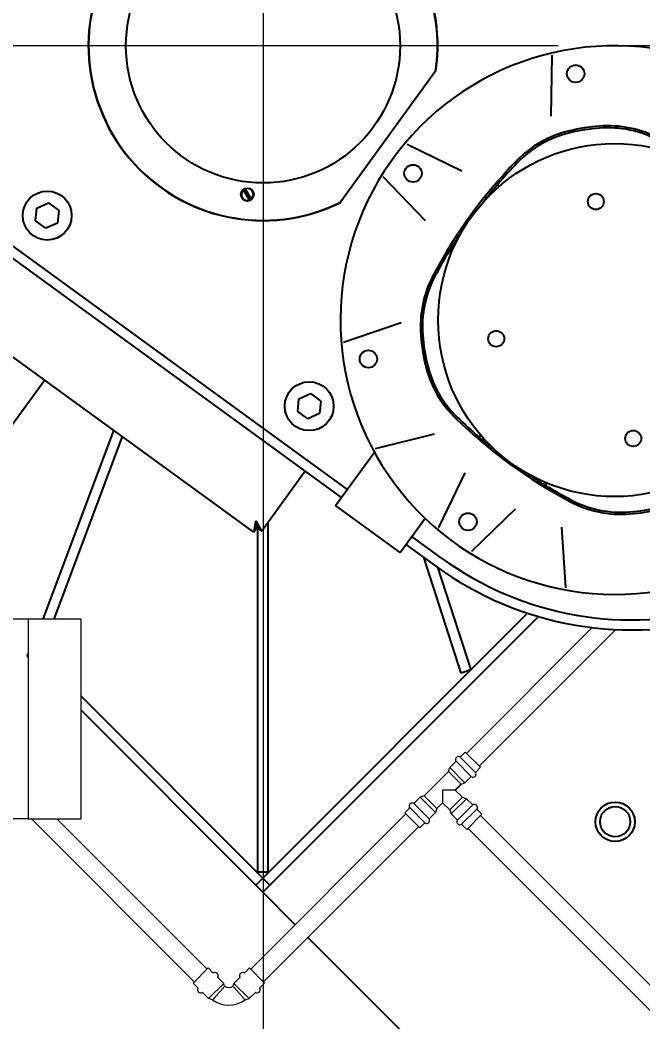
# Model space of a CAD drawing. Header units: millimetres. Extents: x 0 to 118900, y 0 to 84100.
# Drawn here: x 54944 to 55569, y 17801 to 18805 of the extents above; entities that cross this region are included whole.
import ezdxf

# ---------------------------------------------------------------- set-up
doc = ezdxf.new("R2010")
doc.units = ezdxf.units.MM
doc.header["$LTSCALE"] = 100
doc.linetypes.add('CHAIN', pattern=[0.3543, 0.2362, -0.0295, 0.0591, -0.0295])
for name, color, linetype, lineweight, true_color in [('4003-AREA-04.1_F-Foundation', 7, 'Continuous', 25, 0xadadad), ('P_Cable Ducts (CD)', 30, 'Continuous', 18, 0xff7f00), ('P_Technical Water (TW)', 140, 'Continuous', 18, 0x00bfff)]:
    doc.layers.add(name, color=color, linetype=linetype, lineweight=lineweight, true_color=true_color)
for name, color, linetype, lineweight in [('4003-AREA-04.1_T-Tank', 7, 'Continuous', 25), ('Center Mark', 7, 'Continuous', 18), ('Dimension', 7, 'Continuous', 18), ('Visible', 7, 'Continuous', 25)]:
    doc.layers.add(name, color=color, linetype=linetype, lineweight=lineweight)
doc.styles.add('Title', font='arial.ttf')
doc.dimstyles.new('Default - Method 2b', dxfattribs={"dimscale": 100, "dimtxt": 3, "dimasz": 2.5, "dimexe": 3, "dimexo": 0.5, "dimgap": 0.7, "dimtad": 0, "dimtoh": 1, "dimdec": 1, "dimrnd": 1e-08, "dimtxsty": 'Title', "dimcen": 0.09, "dimdle": 10, "dimclrd": 256, "dimclre": 256, "dimclrt": 7, "dimadec": 0, "dimazin": 2, "dimtfac": 0.833333, "dimtdec": 1, "dimtmove": 0, "dimatfit": 3, "dimfxl": 1, "dimtolj": 1, "dimlwd": -1, "dimlwe": -1, "dimarcsym": 0})

# ---------------------------------------------------------------- blocks, each defined once
blk = doc.blocks.new('*D26')
at = {"layer": 'Defpoints', "color": 0, "transparency": 16777216}
for p in [(24937.9, 18779.6), (55187.9, 18779.6), (55187.9, 4279.6)]:
    blk.add_point(p, dxfattribs=at)
at = {"layer": 'Dimension', "transparency": 16777216}
for p, q in [((24937.9, 18729.6), (24937.9, 3979.6)), ((55187.9, 18729.6), (55187.9, 3979.6)), ((25187.9, 4279.6), (54937.9, 4279.6))]:
    blk.add_line(p, q, dxfattribs=at)
for points in [[(25187.9, 4321.3), (25187.9, 4237.9), (24937.9, 4279.6)], [(54937.9, 4321.3), (54937.9, 4237.9), (55187.9, 4279.6)]]:
    blk.add_solid(points, dxfattribs=at)
at = {"layer": 'Dimension', "color": 7, "transparency": 16777216, "insert": (39499, 4349.6), "char_height": 300, "attachment_point": 7, "style": 'Title'}
blk.add_mtext('\\A1;30250', dxfattribs=at)

msp = doc.modelspace()

# ---------------------------------------------------------------- linework, layer by layer
at = {"layer": '4003-AREA-04.1_F-Foundation'}
msp.add_circle((55187.91, 18779.59), 12250, dxfattribs=at)
at = {"layer": '4003-AREA-04.1_T-Tank'}
msp.add_circle((55187.91, 18779.59), 11950, dxfattribs=at)
at = {"layer": 'Center Mark', "linetype": 'CHAIN', "ltscale": 23.990969}
for p, q in [((55187.91, 31825.59), (55187.91, 5733.59)), ((68233.91, 18779.59), (42141.91, 18779.59))]:
    msp.add_line(p, q, dxfattribs=at)
at = {"layer": 'P_Cable Ducts (CD)'}
for p, q in [((54952.37, 18204.59), (52794.41, 18204.59)), ((54952.37, 18204.59), (54952.37, 18004.59)), ((55005.37, 18204.59), (54952.37, 18204.59)), ((55005.37, 18004.59), (55005.37, 18204.59)), ((54952.37, 18004.59), (52794.41, 18004.59)), ((54952.37, 18004.59), (55005.37, 18004.59))]:
    msp.add_line(p, q, dxfattribs=at)
at = {"layer": 'P_Technical Water (TW)'}
for p, q in [((55392.13, 18070.2), (55518.29, 18196.29)), ((55404.85, 18057.47), (55541.77, 18194.31)), ((55386.15, 18066.7), (55390.89, 18071.44)), ((55406.09, 18056.23), (55390.89, 18071.44)), ((55375.33, 18055.89), (55381.34, 18061.9)), ((55397.24, 18046.69), (55381.34, 18062.61)), ((55401.35, 18050.79), (55385.44, 18066.71)), ((55349.47, 18027.58), (55373.95, 18052.04)), ((55349.47, 18027.58), (55373.95, 18052.04)), ((55373.95, 18052.04), (55375.33, 18055.89)), ((55386.67, 18039.3), (55373.95, 18052.04)), ((55390.52, 18040.68), (55375.33, 18055.89)), ((55401.35, 18051.5), (55406.09, 18056.23)), ((55390.52, 18040.68), (55396.54, 18046.69)), ((55368.07, 18033.44), (55368.07, 18020.71)), ((55380.8, 18033.44), (55368.07, 18033.44)), ((55380.8, 18033.44), (55368.07, 18033.44)), ((55368.07, 18033.44), (55368.07, 18020.71)), ((55380.8, 18033.44), (55386.67, 18039.3)), ((55380.8, 18033.44), (55388.08, 18026.15)), ((55388.08, 18026.15), (55380.8, 18033.44)), ((55386.67, 18039.3), (55390.52, 18040.68)), ((55339.61, 18020.19), (55345.62, 18026.2)), ((55349.47, 18027.58), (55345.62, 18026.2)), ((55360.82, 18010.99), (55345.62, 18026.2)), ((55362.2, 18014.85), (55349.47, 18027.58)), ((55375.35, 18013.43), (55388.08, 18026.15)), ((55376.73, 18009.57), (55391.93, 18024.77)), ((55388.08, 18026.15), (55391.93, 18024.77)), ((55391.93, 18024.77), (55397.94, 18018.76)), ((55330.06, 18010.65), (55334.8, 18015.39)), ((55350.7, 18000.18), (55334.8, 18016.09)), ((55354.8, 18004.28), (55338.9, 18020.19)), ((55354.8, 18004.98), (55360.82, 18010.99)), ((55362.2, 18014.85), (55360.82, 18010.99)), ((55362.2, 18014.85), (55368.07, 18020.71)), ((55362.2, 18014.85), (55368.07, 18020.71)), ((55368.07, 18020.71), (55375.35, 18013.43)), ((55375.35, 18013.43), (55368.07, 18020.71)), ((55375.35, 18013.43), (55376.73, 18009.57)), ((55382.73, 18002.85), (55398.65, 18018.76)), ((55386.83, 17998.75), (55402.75, 18014.66)), ((55402.75, 18013.95), (55407.48, 18009.21)), ((54955.57, 18004.59), (55118.99, 17841.07)), ((54981.02, 18004.59), (55131.72, 17853.79)), ((55175.56, 17853.78), (55331.29, 18009.41)), ((55345.25, 17995.44), (55330.06, 18010.65)), ((55376.73, 18009.57), (55382.73, 18003.56)), ((55392.28, 17994.01), (55407.48, 18009.21)), ((55888.24, 17525.66), (55406.25, 18007.97)), ((55188.28, 17841.05), (55344.02, 17996.68)), ((55345.25, 17995.44), (55349.99, 18000.18)), ((55387.54, 17998.75), (55392.28, 17994.01)), ((55875.51, 17512.94), (55393.51, 17995.25)), ((55117.75, 17839.83), (55132.96, 17855.03)), ((55132.96, 17855.03), (55137.69, 17850.29)), ((55169.58, 17850.28), (55174.32, 17855.02)), ((55189.52, 17839.81), (55174.32, 17855.02)), ((55142.5, 17845.48), (55148.51, 17839.47)), ((55158.76, 17839.47), (55164.77, 17845.48)), ((55117.75, 17839.83), (55122.49, 17835.09)), ((55127.29, 17830.28), (55133.3, 17824.27)), ((55133.3, 17824.27), (55148.51, 17839.47)), ((55149.33, 17836.69), (55148.51, 17839.47)), ((55157.93, 17836.69), (55158.76, 17839.47)), ((55173.96, 17824.26), (55158.76, 17839.47)), ((55173.96, 17824.26), (55179.97, 17830.27)), ((55184.78, 17835.07), (55189.52, 17839.81)), ((55137.33, 17823.07), (55133.3, 17824.27)), ((55169.92, 17823.06), (55173.96, 17824.26))]:
    msp.add_line(p, q, dxfattribs=at)
for centre, radius, start, end in [((55384.17, 18063.88), 3.1, 65.79659, 204.16574), ((55380.99, 18062.25), 0.5, 314.98117, 44.98117), ((55385.8, 18067.06), 0.5, 224.98117, 314.98117), ((55401.7, 18051.14), 0.5, 134.98117, 224.98117), ((55396.89, 18046.34), 0.5, 44.98117, 134.98117), ((55398.52, 18049.52), 3.1, 245.79659, 24.16574), ((55337.63, 18017.36), 3.1, 65.79659, 204.16574), ((55334.44, 18015.74), 0.5, 314.98117, 44.98117), ((55339.25, 18020.55), 0.5, 224.98117, 314.98117), ((55398.3, 18019.11), 0.5, 224.98117, 314.98117), ((55399.92, 18015.93), 3.1, 335.79659, 114.16574), ((55403.1, 18014.3), 0.5, 134.98117, 224.98117), ((55351.97, 18003.01), 3.1, 245.79659, 24.16574), ((55355.16, 18004.63), 0.5, 134.98117, 224.98117), ((55385.56, 18001.58), 3.1, 155.79659, 294.16574), ((55382.38, 18003.21), 0.5, 314.98117, 44.98117), ((55350.35, 17999.82), 0.5, 44.98117, 134.98117), ((55387.19, 17998.4), 0.5, 44.98117, 134.98117), ((55137.87, 17850.47), 0.25, 224.98117, 297.63482), ((55139.52, 17847.31), 3.31, 332.32751, 117.63482), ((55167.75, 17847.3), 3.31, 62.32751, 207.63482), ((55169.41, 17850.46), 0.25, 242.32751, 314.98117), ((55142.68, 17845.66), 0.25, 152.32751, 224.98117), ((55164.6, 17845.65), 0.25, 314.98117, 27.63482), ((55125.46, 17833.26), 3.31, 152.32751, 297.63482), ((55122.31, 17834.92), 0.25, 332.32751, 44.98117), ((55127.12, 17830.11), 0.25, 44.98117, 117.63482), ((55153.64, 17844.59), 9, 241.43694, 298.52539), ((55153.64, 17844.59), 9, 241.43694, 298.52539), ((55180.15, 17830.09), 0.25, 62.32751, 134.98117), ((55181.8, 17833.25), 3.31, 242.32751, 27.63482), ((55184.96, 17834.9), 0.25, 134.98117, 207.63482), ((55153.64, 17844.59), 27, 232.85759, 307.10474), ((55153.64, 17844.59), 27, 232.85759, 307.10474)]:
    msp.add_arc(centre, radius, start, end, dxfattribs=at)
for points, knots in [([(55149.33, 17836.69), (55149.33, 17836.69), (55149.31, 17836.66), (55149.15, 17836.47), (55148.95, 17836.23), (55148.29, 17835.44), (55147.79, 17834.85), (55146.61, 17833.47), (55145.95, 17832.71), (55144.54, 17831.1), (55143.8, 17830.26), (55142.31, 17828.59), (55141.58, 17827.77), (55140.2, 17826.24), (55139.57, 17825.54), (55138.5, 17824.36), (55138.08, 17823.89), (55137.49, 17823.24), (55137.33, 17823.07), (55137.33, 17823.07)], [-2.8464182, -2.8464182, -2.8464182, -2.8464182, -2.6986075, -2.6986075, -2.4076982, -2.4076982, -2.048021, -2.048021, -1.7075808, -1.7075808, -1.3724739, -1.3724739, -1.0355417, -1.0355417, -0.6944712, -0.6944712, -0.3492052, -0.3492052, 0, 0, 0, 0]), ([(55169.92, 17823.06), (55169.92, 17823.06), (55169.81, 17823.18), (55169.38, 17823.66), (55169.07, 17824.01), (55168.18, 17824.99), (55167.57, 17825.66), (55166.18, 17827.21), (55165.41, 17828.07), (55163.82, 17829.85), (55163.02, 17830.76), (55161.48, 17832.51), (55160.77, 17833.33), (55159.58, 17834.72), (55159.1, 17835.29), (55158.38, 17836.14), (55158.14, 17836.43), (55157.97, 17836.65), (55157.94, 17836.69), (55157.93, 17836.69), (55157.93, 17836.69), (55157.93, 17836.69)], [-5.6928538, -5.6928538, -5.6928538, -5.6928538, -5.3940732, -5.3940732, -5.1016786, -5.1016786, -4.7434859, -4.7434859, -4.3836098, -4.3836098, -4.02207, -4.02207, -3.6590417, -3.6590417, -3.3247612, -3.3247612, -3.0032867, -3.0032867, -2.8499412, -2.8499412, -2.8464182, -2.8464182, -2.8464182, -2.8464182])]:
    msp.add_open_spline(points, degree=3, knots=knots, dxfattribs=at)
at = {"layer": 'Visible'}
for p, q in [((55476.9, 18709.16), (55477.98, 18770.03)), ((55477.98, 18770.03), (55477.98, 18770.19)), ((55361.05, 18754.15), (55265.5, 18622.74)), ((55361.4, 18754.64), (55361.05, 18754.15)), ((55476.69, 18692.14), (55476.69, 18692.14)), ((55332.52, 18681.12), (55332.67, 18681.04)), ((55332.67, 18681.04), (55387.37, 18654.34)), ((55178.59, 18291.82), (54694.44, 18643.82)), ((55308.66, 18648.02), (55308.54, 18648.14)), ((55350.93, 18604.21), (55308.66, 18648.02)), ((55168.28, 18635.06), (55168.19, 18635.21)), ((55174.37, 18624.76), (55168.28, 18635.06)), ((55169.91, 18636.23), (55170, 18636.08)), ((55170, 18636.08), (55176.09, 18625.78)), ((55174.46, 18624.61), (55174.37, 18624.76)), ((55176.09, 18625.78), (55176.18, 18625.63)), ((54959.81, 18604.2), (54961.14, 18616.83)), ((54961.14, 18616.83), (54972.75, 18621.99)), ((54972.75, 18621.99), (54983.02, 18614.52)), ((54983.02, 18614.52), (54981.69, 18601.89)), ((55265.5, 18622.74), (55265.15, 18622.25)), ((55272.53, 18334.8), (54900.47, 18605.3)), ((54970.08, 18596.73), (54959.81, 18604.2)), ((55266.65, 18326.71), (54894.59, 18597.22)), ((54981.69, 18601.89), (54970.08, 18596.73)), ((55342.52, 18507.6), (55342.52, 18507.6)), ((55268.82, 18482.35), (55326.39, 18502.15)), ((55268.67, 18482.29), (55268.82, 18482.35)), ((54968.87, 18444.3), (54936.52, 18399.82)), ((55222.68, 18413.08), (55224.01, 18425.71)), ((55224.01, 18425.71), (55235.61, 18430.87)), ((55235.61, 18430.87), (55245.89, 18423.4)), ((55245.89, 18423.4), (55244.56, 18410.77)), ((55232.95, 18405.61), (55222.68, 18413.08)), ((55244.56, 18410.77), (55232.95, 18405.61)), ((54967.37, 18204.59), (55038.22, 18393.88)), ((55046.61, 18387.78), (54978.05, 18204.59)), ((55359.52, 18390.17), (55300.45, 18375.46)), ((55300.45, 18375.46), (55300.28, 18375.42)), ((55260.77, 18318.62), (55299.64, 18372.09)), ((55230.25, 18353.17), (55186.56, 18293.08)), ((55364.18, 18296.7), (55390.88, 18351.41)), ((55325.47, 18271.58), (55260.77, 18318.62)), ((55441.01, 18314.97), (55397.2, 18272.69)), ((55180.42, 18302.85), (55178.59, 18291.82)), ((55180.42, 18302.85), (55181.41, 18303.01)), ((55180.42, 18302.85), (55181.53, 18295.87)), ((55186.56, 18293.08), (55181.41, 18303.01)), ((55181.41, 18303.01), (55182.52, 18296.02)), ((55325.47, 18271.58), (55350.46, 18305.95)), ((55181.53, 18295.87), (55178.59, 18291.82)), ((55182.52, 18296.02), (55186.56, 18293.08)), ((55182.64, 17951.09), (55182.75, 18295.85)), ((55192.75, 18301.6), (55192.64, 17951.09)), ((55364.11, 18296.55), (55364.18, 18296.7)), ((55491.78, 18236.35), (55487.55, 18297.08)), ((55367.11, 18266.03), (55337.23, 18287.76)), ((55331.35, 18279.67), (55361.23, 18257.95)), ((55397.2, 18272.69), (55397.08, 18272.58)), ((55386.75, 18150.76), (55349.09, 18266.77)), ((55362.85, 18256.77), (55396.26, 18153.85)), ((55491.79, 18236.19), (55491.78, 18236.35)), ((55492.05, 18235.29), (55492.05, 18235.29)), ((55187.64, 17945.21), (55453.35, 18210.74)), ((55194.7, 17938.13), (55464.14, 18207.39)), ((54952.37, 18169.57), (54950.83, 18168.02)), ((54950.83, 18168.02), (54952.37, 18166.48)), ((55396.26, 18153.85), (55386.75, 18150.76)), ((55005.37, 18127.59), (55187.64, 17945.21)), ((55005.37, 18113.44), (55180.56, 17938.14)), ((55380.8, 18033.44), (55386.67, 18039.3)), ((55192.64, 17951.09), (55182.64, 17951.09)), ((55187.64, 17945.21), (55180.56, 17938.14)), ((55187.64, 17945.21), (55194.7, 17938.13)), ((55187.63, 17931.06), (55180.56, 17938.14)), ((55187.63, 17931.06), (55194.7, 17938.13)), ((55194.7, 17938.13), (55187.63, 17931.06)), ((55220.24, 17898.43), (55187.63, 17931.06)), ((55220.24, 17898.43), (55187.63, 17931.06)), ((56551.77, 16566.03), (55232.97, 17885.7)), ((56551.77, 16566.03), (55232.97, 17885.7))]:
    msp.add_line(p, q, dxfattribs=at)
for centre, radius in [((55187.91, 18779.59), 137.5), ((55501.57, 18751.57), 8.75), ((55540.59, 18504.63), 177), ((55338.39, 18651.64), 8.75), ((54971.41, 18609.36), 24.5), ((55172.18, 18630.42), 6.5), ((55521.83, 18623.37), 8), ((55421.86, 18485.87), 8), ((55293.66, 18465.6), 8.75), ((55234.28, 18418.24), 24.5), ((55559.36, 18385.9), 8), ((55393.58, 18302.42), 8.75), ((55541.21, 18001.66), 19.75), ((55541.21, 18001.66), 15.15)]:
    msp.add_circle(centre, radius, dxfattribs=at)
for centre, radius, start, end in [((55187.91, 18779.59), 12796, 225.675698, 85.418923), ((55187.91, 18779.59), 12250, 248.674309, 61.10467), ((55187.91, 18779.59), 2654.3, 191.60929, 78.39071), ((55187.91, 18779.59), 2606, 191.09973, 78.90027), ((55187.91, 18779.59), 2600, 197.34214, 78.87433), ((55187.91, 18779.59), 175.28, 351.81529, 296.14704), ((55187.91, 18779.59), 175, 351.64162, 296.32072), ((55540.59, 18504.63), 275, 70.39939, 293.42225), ((55520.82, 18587.3), 110, 103.44895, 135.91135), ((55540.59, 18504.63), 195, 94.51338, 103.44895), ((55540.59, 18504.63), 193, 94.51338, 103.44895), ((55533.9, 18589.37), 110, 62.05098, 94.51338), ((55533.9, 18589.37), 108, 62.05098, 94.51338), ((55520.82, 18587.3), 108, 103.44895, 135.91135), ((55803.46, 18313.51), 503.5, 135.91135, 152.05098), ((55803.46, 18313.51), 501.5, 135.91135, 139.242), ((55172.18, 18630.42), 6.06, 130.10316, 291.11486), ((55172.18, 18630.42), 6.24, 111.38355, 129.83446), ((55172.18, 18630.42), 6.06, 310.10316, 111.11486), ((55172.18, 18630.42), 6.24, 291.38355, 309.83446), ((55803.46, 18313.51), 501.5, 148.72033, 152.05098), ((55455.86, 18497.94), 110, 152.05098, 184.51338), ((55455.86, 18497.94), 108, 152.05098, 184.51338), ((55540.59, 18504.63), 195, 184.51338, 193.44895), ((55540.59, 18504.63), 193, 184.51338, 193.44895), ((55457.92, 18484.86), 110, 193.44895, 225.91135), ((55457.92, 18484.86), 108, 193.44895, 225.91135), ((55731.71, 18767.5), 503.5, 225.91135, 242.05098), ((55731.71, 18767.5), 501.5, 225.91135, 229.242), ((55731.71, 18767.5), 501.5, 238.72033, 242.05098), ((55547.28, 18419.89), 110, 242.05098, 274.51338), ((55547.28, 18419.89), 108, 242.05098, 274.51338), ((55540.59, 18504.63), 193, 274.51338, 283.44895), ((55540.59, 18504.63), 195, 274.51338, 283.44895), ((55558.23, 18528.9), 325, 233.98117, 286.11304), ((55558.23, 18528.9), 335, 233.98117, 286.4864)]:
    msp.add_arc(centre, radius, start, end, dxfattribs=at)
for points, knots in [([(55414.31, 18629.84), (55414.82, 18630.47), (55415.33, 18631.1), (55416.37, 18632.36), (55416.89, 18633), (55417.42, 18633.63)], [0, 0, 0, 0, 0.24662569, 0.24662569, 0.4932596, 0.4932596, 0.4932596, 0.4932596]), ([(55417.42, 18633.63), (55417.42, 18633.64), (55417.43, 18633.64), (55417.48, 18633.7), (55417.52, 18633.75), (55417.58, 18633.82), (55417.6, 18633.85), (55417.62, 18633.88), (55417.63, 18633.89), (55417.64, 18633.9), (55417.65, 18633.91), (55417.66, 18633.92), (55417.66, 18633.92), (55417.67, 18633.94), (55417.68, 18633.94), (55417.7, 18633.96), (55417.71, 18633.98), (55417.75, 18634.02), (55417.77, 18634.05), (55417.83, 18634.12), (55417.86, 18634.16), (55417.89, 18634.2)], [0, 0, 0, 0, 0.002505684, 0.002505684, 0.022170055, 0.022170055, 0.031129978, 0.031129978, 0.034519175, 0.034519175, 0.036837237, 0.036837237, 0.039120729, 0.039120729, 0.041390842, 0.041390842, 0.047271958, 0.047271958, 0.059156189, 0.059156189, 0.073674514, 0.073674514, 0.073674514, 0.073674514]), ([(55417.89, 18634.2), (55418.86, 18635.36), (55419.84, 18636.53), (55421.76, 18638.8), (55422.71, 18639.91), (55423.59, 18640.93)], [0, 0, 0, 0, 0.45574168, 0.45574168, 0.91126093, 0.91126093, 0.91126093, 0.91126093]), ([(55407.77, 18621.62), (55408.76, 18622.89), (55409.77, 18624.18), (55411.97, 18626.95), (55413.14, 18628.41), (55414.31, 18629.84)], [0.0725061, 0.0725061, 0.0725061, 0.0725061, 0.5668655, 0.5668655, 1.131536, 1.131536, 1.131536, 1.131536]), ([(55382.54, 18586.15), (55383.55, 18587.7), (55384.57, 18589.27), (55386.53, 18592.21), (55387.44, 18593.57), (55388.35, 18594.91)], [0, 0, 0, 0, 0.5648105, 0.5648105, 1.0592661, 1.0592661, 1.0592661, 1.0592661]), ([(55379.9, 18582.02), (55380.34, 18582.71), (55380.78, 18583.41), (55381.66, 18584.78), (55382.1, 18585.47), (55382.54, 18586.15)], [0, 0, 0, 0, 0.24673745, 0.24673745, 0.49349169, 0.49349169, 0.49349169, 0.49349169]), ([(55374.86, 18573.9), (55375.56, 18575.05), (55376.32, 18576.3), (55377.88, 18578.82), (55378.69, 18580.12), (55379.5, 18581.4)], [0.000001, 0.000001, 0.000001, 0.000001, 0.45413043, 0.45413043, 0.90790003, 0.90790003, 0.90790003, 0.90790003]), ([(55379.5, 18581.4), (55379.54, 18581.45), (55379.57, 18581.5), (55379.62, 18581.58), (55379.63, 18581.61), (55379.66, 18581.65), (55379.67, 18581.66), (55379.68, 18581.68), (55379.69, 18581.69), (55379.69, 18581.7), (55379.7, 18581.7), (55379.7, 18581.71), (55379.71, 18581.72), (55379.72, 18581.73), (55379.72, 18581.74), (55379.74, 18581.77), (55379.75, 18581.79), (55379.8, 18581.86), (55379.83, 18581.91), (55379.87, 18581.98), (55379.88, 18582), (55379.9, 18582.02)], [0.000000002, 0.000000002, 0.000000002, 0.000000002, 0.01763739, 0.01763739, 0.027681991, 0.027681991, 0.032657153, 0.032657153, 0.034585407, 0.034585407, 0.036526132, 0.036526132, 0.038500258, 0.038500258, 0.041393904, 0.041393904, 0.049085817, 0.049085817, 0.06598624, 0.06598624, 0.073052265, 0.073052265, 0.073052265, 0.073052265]), ([(55411.03, 18381.93), (55409.86, 18382.9), (55408.69, 18383.88), (55406.43, 18385.8), (55405.32, 18386.75), (55404.3, 18387.63)], [0, 0, 0, 0, 0.45574168, 0.45574168, 0.91126093, 0.91126093, 0.91126093, 0.91126093]), ([(55411.6, 18381.46), (55411.56, 18381.48), (55411.53, 18381.51), (55411.46, 18381.56), (55411.43, 18381.59), (55411.38, 18381.63), (55411.36, 18381.65), (55411.34, 18381.67), (55411.34, 18381.67), (55411.32, 18381.68), (55411.32, 18381.69), (55411.31, 18381.7), (55411.3, 18381.7), (55411.29, 18381.71), (55411.28, 18381.71), (55411.27, 18381.73), (55411.26, 18381.73), (55411.23, 18381.76), (55411.21, 18381.77), (55411.14, 18381.84), (55411.08, 18381.88), (55411.03, 18381.93)], [0, 0, 0, 0, 0.012564237, 0.012564237, 0.025785011, 0.025785011, 0.032193054, 0.032193054, 0.034519211, 0.034519211, 0.036837273, 0.036837273, 0.038925546, 0.038925546, 0.041153542, 0.041153542, 0.044126183, 0.044126183, 0.052505105, 0.052505105, 0.073674497, 0.073674497, 0.073674497, 0.073674497]), ([(55415.38, 18378.35), (55414.76, 18378.85), (55414.13, 18379.37), (55412.86, 18380.41), (55412.23, 18380.93), (55411.6, 18381.46)], [0, 0, 0, 0, 0.24662569, 0.24662569, 0.49325961, 0.49325961, 0.49325961, 0.49325961]), ([(55423.61, 18371.8), (55422.33, 18372.8), (55421.04, 18373.81), (55418.28, 18376.01), (55416.82, 18377.18), (55415.38, 18378.35)], [0.0725061, 0.0725061, 0.0725061, 0.0725061, 0.5668655, 0.5668655, 1.131536, 1.131536, 1.131536, 1.131536]), ([(55459.08, 18346.58), (55457.53, 18347.58), (55455.96, 18348.61), (55453.02, 18350.56), (55451.66, 18351.48), (55450.32, 18352.38)], [0, 0, 0, 0, 0.5648105, 0.5648105, 1.0592661, 1.0592661, 1.0592661, 1.0592661]), ([(55463.21, 18343.93), (55462.51, 18344.37), (55461.82, 18344.82), (55460.44, 18345.7), (55459.75, 18346.14), (55459.08, 18346.58)], [0, 0, 0, 0, 0.24673745, 0.24673745, 0.49349169, 0.49349169, 0.49349169, 0.49349169]), ([(55463.82, 18343.54), (55463.77, 18343.57), (55463.72, 18343.6), (55463.65, 18343.65), (55463.62, 18343.67), (55463.58, 18343.7), (55463.56, 18343.71), (55463.54, 18343.72), (55463.54, 18343.72), (55463.53, 18343.73), (55463.52, 18343.73), (55463.51, 18343.74), (55463.51, 18343.74), (55463.49, 18343.75), (55463.48, 18343.76), (55463.47, 18343.77), (55463.46, 18343.77), (55463.43, 18343.79), (55463.4, 18343.81), (55463.32, 18343.86), (55463.26, 18343.9), (55463.21, 18343.93)], [0, 0, 0, 0, 0.017637405, 0.017637405, 0.027682026, 0.027682026, 0.032657199, 0.032657199, 0.034585457, 0.034585457, 0.036526186, 0.036526186, 0.038292191, 0.038292191, 0.041029605, 0.041029605, 0.044083153, 0.044083153, 0.05323251, 0.05323251, 0.073052365, 0.073052365, 0.073052365, 0.073052365]), ([(55471.32, 18338.9), (55470.17, 18339.59), (55468.92, 18340.36), (55466.4, 18341.92), (55465.11, 18342.73), (55463.82, 18343.54)], [0.000001, 0.000001, 0.000001, 0.000001, 0.45413042, 0.45413042, 0.90790003, 0.90790003, 0.90790003, 0.90790003])]:
    msp.add_open_spline(points, degree=3, knots=knots, dxfattribs=at)
for points in [[(55423.59, 18640.93), (55424.02, 18640.15), (55424.46, 18639.36), (55424.89, 18638.58)], [(55377.49, 18573.38), (55376.61, 18573.56), (55375.73, 18573.73), (55374.86, 18573.9)], [(55404.3, 18387.63), (55405.08, 18388.06), (55405.86, 18388.5), (55406.64, 18388.93)], [(55471.84, 18341.53), (55471.67, 18340.65), (55471.5, 18339.77), (55471.32, 18338.9)]]:
    msp.add_open_spline(points, degree=3, dxfattribs=at)

# ---------------------------------------------------------------- dimensions: what is measured, and where the dimension line sits
at = {"layer": 'Dimension'}
dim = msp.add_linear_dim(base=(55187.91, 4279.59), p1=(24937.91, 18779.59), p2=(55187.91, 18779.59), angle=180, dimstyle='Default - Method 2b', override={"dimgap": 0.7, "dimtad": 1, "dimtoh": 0, "dimdec": 1, "dimtol": 0, "dimlim": 0, "dimtp": 0, "dimtm": 0, "dimtdec": 1, "dimtofl": 0, "dimatfit": 1}, dxfattribs=at)
dim.commit()
dim.dimension.update_dxf_attribs({"geometry": '*D26', "text_midpoint": (40062.91, 4279.59), "dimtype": 160})

doc.saveas('drawing.dxf')
